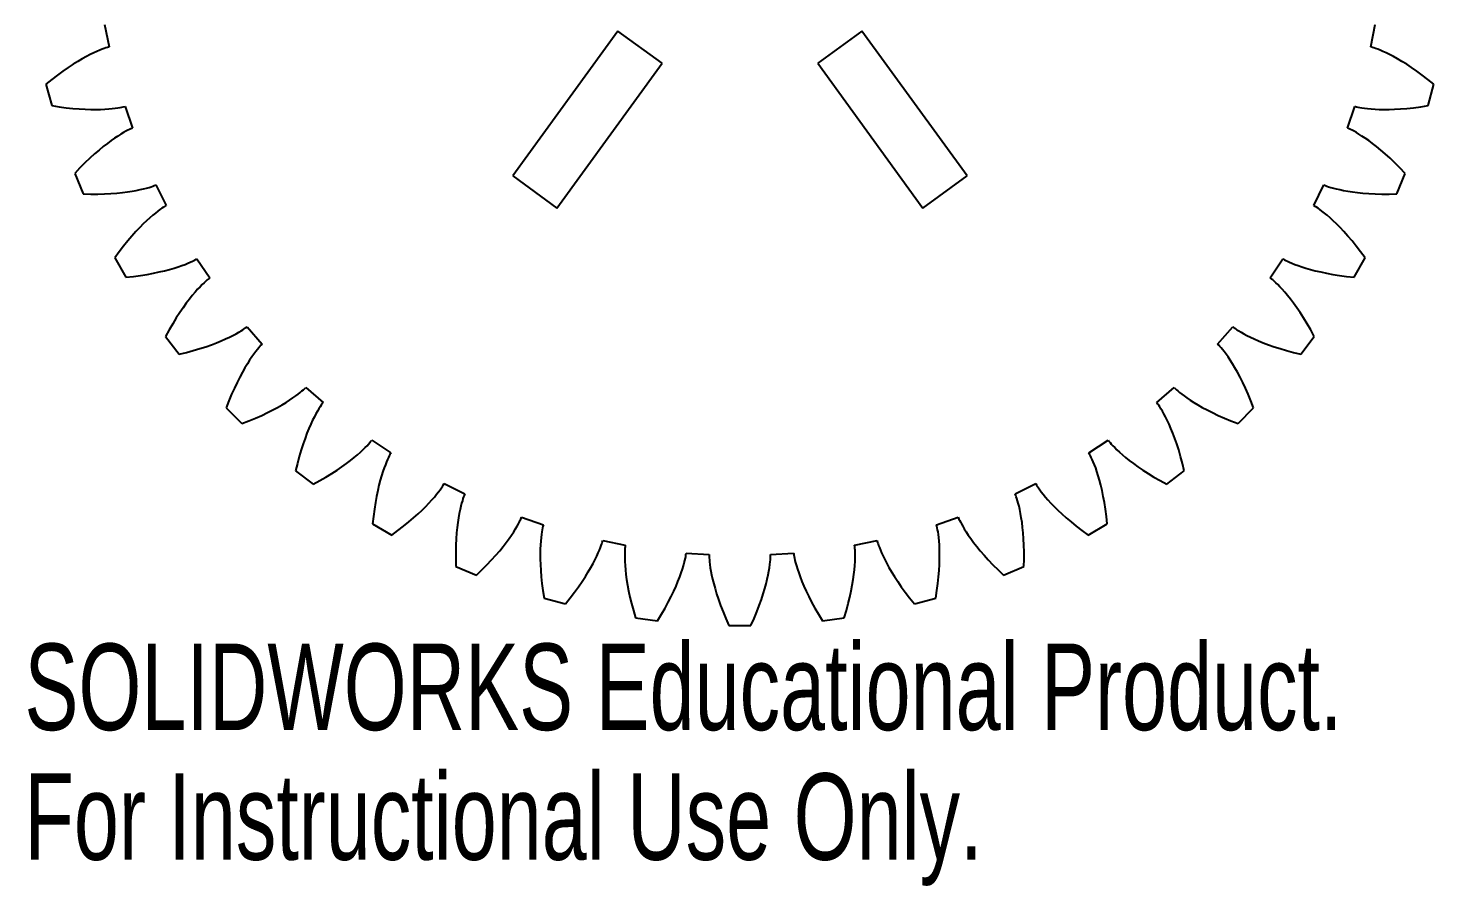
# Model space of a CAD drawing. Header units: millimetres. Extents: x -40 to 40, y -54.6 to 40.
# Drawn here: x -39.8 to 38.8, y -54.6 to -6.6 of the extents above; entities that cross this region are included whole.
import ezdxf

# ---------------------------------------------------------------- set-up
doc = ezdxf.new("R2010")
doc.units = ezdxf.units.MM
doc.styles.add('SLDTEXTSTYLE0', font='TXT', dxfattribs={"width": 0.7})

msp = doc.modelspace()

# ---------------------------------------------------------------- linework, layer by layer
at = {"color": 7, "linetype": 'Continuous', "lineweight": 25}
for p, q in [((-35.511, -6.408), (-35.26, -7.669)), ((-6.818, -6.789), (-12.696, -14.879)), ((-4.35, -8.582), (-6.818, -6.789)), ((6.818, -6.789), (4.35, -8.582)), ((12.696, -14.879), (6.818, -6.789)), ((35.26, -7.669), (35.511, -6.408)), ((-35.789, -7.852), (-35.947, -7.919)), ((-35.651, -7.797), (-35.789, -7.852)), ((-35.533, -7.753), (-35.651, -7.797)), ((-35.436, -7.72), (-35.533, -7.753)), ((-35.359, -7.696), (-35.436, -7.72)), ((-35.304, -7.68), (-35.359, -7.696)), ((-35.26, -7.669), (-35.304, -7.68)), ((35.359, -7.696), (35.26, -7.669)), ((35.436, -7.72), (35.359, -7.696)), ((35.533, -7.753), (35.436, -7.72)), ((35.651, -7.797), (35.533, -7.753)), ((35.789, -7.852), (35.651, -7.797)), ((35.947, -7.919), (35.789, -7.852)), ((-37.272, -8.639), (-37.549, -8.821)), ((-37.009, -8.477), (-37.272, -8.639)), ((-36.762, -8.332), (-37.009, -8.477)), ((-36.532, -8.205), (-36.762, -8.332)), ((-36.319, -8.095), (-36.532, -8.205)), ((-36.124, -8), (-36.319, -8.095)), ((-35.947, -7.919), (-36.124, -8)), ((-10.228, -16.672), (-4.35, -8.582)), ((4.35, -8.582), (10.228, -16.672)), ((36.124, -8), (35.947, -7.919)), ((36.319, -8.095), (36.124, -8)), ((36.532, -8.205), (36.319, -8.095)), ((36.762, -8.332), (36.532, -8.205)), ((37.009, -8.477), (36.762, -8.332)), ((37.272, -8.639), (37.009, -8.477)), ((37.549, -8.821), (37.272, -8.639)), ((-38.146, -9.244), (-38.463, -9.488)), ((-37.841, -9.022), (-38.146, -9.244)), ((-37.549, -8.821), (-37.841, -9.022)), ((37.841, -9.022), (37.549, -8.821)), ((38.146, -9.244), (37.841, -9.022)), ((38.463, -9.488), (38.146, -9.244)), ((-38.463, -9.488), (-38.792, -9.754)), ((-38.792, -9.754), (-38.472, -10.949)), ((38.792, -9.754), (38.463, -9.488)), ((38.472, -10.949), (38.792, -9.754)), ((-38.472, -10.949), (-38.054, -11.015)), ((-34.47, -11.015), (-34.37, -10.988)), ((-34.37, -10.988), (-33.957, -12.206)), ((33.957, -12.206), (34.37, -10.988)), ((34.37, -10.988), (34.414, -11.001)), ((34.414, -11.001), (34.47, -11.015)), ((38.054, -11.015), (38.472, -10.949)), ((-38.054, -11.015), (-37.658, -11.067)), ((-37.658, -11.067), (-37.282, -11.107)), ((-37.282, -11.107), (-36.929, -11.136)), ((-36.929, -11.136), (-36.598, -11.154)), ((-36.598, -11.154), (-36.289, -11.164)), ((-36.289, -11.164), (-36.003, -11.165)), ((-36.003, -11.165), (-35.74, -11.16)), ((-35.74, -11.16), (-35.501, -11.149)), ((-35.501, -11.149), (-35.284, -11.134)), ((-35.284, -11.134), (-35.09, -11.116)), ((-35.09, -11.116), (-34.92, -11.095)), ((-34.92, -11.095), (-34.773, -11.073)), ((-34.773, -11.073), (-34.649, -11.052)), ((-34.649, -11.052), (-34.548, -11.032)), ((-34.548, -11.032), (-34.47, -11.015)), ((34.47, -11.015), (34.548, -11.032)), ((34.548, -11.032), (34.649, -11.052)), ((34.649, -11.052), (34.773, -11.073)), ((34.773, -11.073), (34.92, -11.095)), ((34.92, -11.095), (35.09, -11.116)), ((35.09, -11.116), (35.284, -11.134)), ((35.284, -11.134), (35.501, -11.149)), ((35.501, -11.149), (35.74, -11.16)), ((35.74, -11.16), (36.003, -11.165)), ((36.003, -11.165), (36.289, -11.164)), ((36.289, -11.164), (36.598, -11.154)), ((36.598, -11.154), (36.929, -11.136)), ((36.929, -11.136), (37.282, -11.107)), ((37.282, -11.107), (37.658, -11.067)), ((37.658, -11.067), (38.054, -11.015)), ((-34.606, -12.543), (-34.771, -12.646)), ((-34.458, -12.456), (-34.606, -12.543)), ((-34.328, -12.383), (-34.458, -12.456)), ((-34.217, -12.325), (-34.328, -12.383)), ((-34.125, -12.279), (-34.217, -12.325)), ((-34.052, -12.246), (-34.125, -12.279)), ((-34, -12.223), (-34.052, -12.246)), ((-33.957, -12.206), (-34, -12.223)), ((34.052, -12.246), (33.957, -12.206)), ((34.125, -12.279), (34.052, -12.246)), ((34.217, -12.325), (34.125, -12.279)), ((34.328, -12.383), (34.217, -12.325)), ((34.458, -12.456), (34.328, -12.383)), ((34.606, -12.543), (34.458, -12.456)), ((34.771, -12.646), (34.606, -12.543)), ((-35.586, -13.235), (-35.825, -13.43)), ((-35.36, -13.06), (-35.586, -13.235)), ((-35.149, -12.904), (-35.36, -13.06)), ((-34.952, -12.766), (-35.149, -12.904)), ((-34.771, -12.646), (-34.952, -12.766)), ((34.952, -12.766), (34.771, -12.646)), ((35.149, -12.904), (34.952, -12.766)), ((35.36, -13.06), (35.149, -12.904)), ((35.586, -13.235), (35.36, -13.06)), ((35.825, -13.43), (35.586, -13.235)), ((-36.613, -14.144), (-36.896, -14.428)), ((-36.34, -13.884), (-36.613, -14.144)), ((-36.077, -13.646), (-36.34, -13.884)), ((-35.825, -13.43), (-36.077, -13.646)), ((36.077, -13.646), (35.825, -13.43)), ((36.34, -13.884), (36.077, -13.646)), ((36.613, -14.144), (36.34, -13.884)), ((36.896, -14.428), (36.613, -14.144)), ((-36.896, -14.428), (-37.187, -14.734)), ((-37.187, -14.734), (-36.714, -15.877)), ((-12.696, -14.879), (-10.228, -16.672)), ((10.228, -16.672), (12.696, -14.879)), ((36.714, -15.877), (37.187, -14.734)), ((37.187, -14.734), (36.896, -14.428)), ((-33.978, -15.73), (-33.742, -15.688)), ((-33.742, -15.688), (-33.529, -15.644)), ((-33.529, -15.644), (-33.339, -15.601)), ((-33.339, -15.601), (-33.173, -15.558)), ((-33.173, -15.558), (-33.03, -15.517)), ((-33.03, -15.517), (-32.91, -15.48)), ((-32.91, -15.48), (-32.813, -15.447)), ((-32.813, -15.447), (-32.737, -15.42)), ((-32.737, -15.42), (-32.642, -15.38)), ((-32.642, -15.38), (-32.073, -16.534)), ((32.073, -16.534), (32.642, -15.38)), ((32.642, -15.38), (32.684, -15.398)), ((32.684, -15.398), (32.737, -15.42)), ((32.737, -15.42), (32.813, -15.447)), ((32.813, -15.447), (32.91, -15.48)), ((32.91, -15.48), (33.03, -15.517)), ((33.03, -15.517), (33.173, -15.558)), ((33.173, -15.558), (33.339, -15.601)), ((33.339, -15.601), (33.529, -15.644)), ((33.529, -15.644), (33.742, -15.688)), ((33.742, -15.688), (33.978, -15.73)), ((-36.714, -15.877), (-36.291, -15.888)), ((-36.291, -15.888), (-35.891, -15.888)), ((-35.891, -15.888), (-35.514, -15.878)), ((-35.514, -15.878), (-35.16, -15.861)), ((-35.16, -15.861), (-34.829, -15.836)), ((-34.829, -15.836), (-34.522, -15.805)), ((-34.522, -15.805), (-34.238, -15.769)), ((-34.238, -15.769), (-33.978, -15.73)), ((33.978, -15.73), (34.238, -15.769)), ((34.238, -15.769), (34.522, -15.805)), ((34.522, -15.805), (34.829, -15.836)), ((34.829, -15.836), (35.16, -15.861)), ((35.16, -15.861), (35.514, -15.878)), ((35.514, -15.878), (35.891, -15.888)), ((35.891, -15.888), (36.291, -15.888)), ((36.291, -15.888), (36.714, -15.877)), ((-32.986, -17.219), (-33.164, -17.381)), ((-32.822, -17.077), (-32.986, -17.219)), ((-32.672, -16.953), (-32.822, -17.077)), ((-32.538, -16.847), (-32.672, -16.953)), ((-32.418, -16.758), (-32.538, -16.847)), ((-32.316, -16.686), (-32.418, -16.758)), ((-32.23, -16.628), (-32.316, -16.686)), ((-32.162, -16.585), (-32.23, -16.628)), ((-32.113, -16.556), (-32.162, -16.585)), ((-32.073, -16.534), (-32.113, -16.556)), ((32.162, -16.585), (32.073, -16.534)), ((32.23, -16.628), (32.162, -16.585)), ((32.316, -16.686), (32.23, -16.628)), ((32.418, -16.758), (32.316, -16.686)), ((32.538, -16.847), (32.418, -16.758)), ((32.672, -16.953), (32.538, -16.847)), ((32.822, -17.077), (32.672, -16.953)), ((32.986, -17.219), (32.822, -17.077)), ((33.164, -17.381), (32.986, -17.219)), ((-33.766, -17.991), (-33.987, -18.239)), ((-33.554, -17.767), (-33.766, -17.991)), ((-33.353, -17.563), (-33.554, -17.767)), ((-33.164, -17.381), (-33.353, -17.563)), ((33.353, -17.563), (33.164, -17.381)), ((33.554, -17.767), (33.353, -17.563)), ((33.766, -17.991), (33.554, -17.767)), ((33.987, -18.239), (33.766, -17.991)), ((-34.454, -18.802), (-34.697, -19.12)), ((-34.216, -18.509), (-34.454, -18.802)), ((-33.987, -18.239), (-34.216, -18.509)), ((34.216, -18.509), (33.987, -18.239)), ((34.454, -18.802), (34.216, -18.509)), ((34.697, -19.12), (34.454, -18.802)), ((-34.697, -19.12), (-34.946, -19.462)), ((-34.946, -19.462), (-34.328, -20.533)), ((-30.722, -19.696), (-30.608, -19.643)), ((-30.608, -19.643), (-30.516, -19.598)), ((-30.516, -19.598), (-30.445, -19.561)), ((-30.445, -19.561), (-30.355, -19.509)), ((-30.355, -19.509), (-29.641, -20.579)), ((29.641, -20.579), (30.355, -19.509)), ((30.355, -19.509), (30.395, -19.533)), ((30.395, -19.533), (30.445, -19.561)), ((30.445, -19.561), (30.516, -19.598)), ((30.516, -19.598), (30.608, -19.643)), ((30.608, -19.643), (30.722, -19.696)), ((34.328, -20.533), (34.946, -19.462)), ((34.946, -19.462), (34.697, -19.12)), ((-33.51, -20.436), (-33.137, -20.378)), ((-33.137, -20.378), (-32.789, -20.314)), ((-32.789, -20.314), (-32.464, -20.246)), ((-32.464, -20.246), (-32.163, -20.176)), ((-32.163, -20.176), (-31.887, -20.103)), ((-31.887, -20.103), (-31.634, -20.03)), ((-31.634, -20.03), (-31.405, -19.958)), ((-31.405, -19.958), (-31.2, -19.887)), ((-31.2, -19.887), (-31.018, -19.819)), ((-31.018, -19.819), (-30.859, -19.755)), ((-30.859, -19.755), (-30.722, -19.696)), ((30.722, -19.696), (30.859, -19.755)), ((30.859, -19.755), (31.018, -19.819)), ((31.018, -19.819), (31.2, -19.887)), ((31.2, -19.887), (31.405, -19.958)), ((31.405, -19.958), (31.634, -20.03)), ((31.634, -20.03), (31.887, -20.103)), ((31.887, -20.103), (32.163, -20.176)), ((32.163, -20.176), (32.464, -20.246)), ((32.464, -20.246), (32.789, -20.314)), ((32.789, -20.314), (33.137, -20.378)), ((33.137, -20.378), (33.51, -20.436)), ((-34.328, -20.533), (-33.907, -20.489)), ((-33.907, -20.489), (-33.51, -20.436)), ((-30.313, -21.215), (-30.457, -21.377)), ((-30.18, -21.072), (-30.313, -21.215)), ((-30.06, -20.95), (-30.18, -21.072)), ((-29.954, -20.846), (-30.06, -20.95)), ((-29.861, -20.761), (-29.954, -20.846)), ((-29.784, -20.693), (-29.861, -20.761)), ((-29.722, -20.642), (-29.784, -20.693)), ((-29.678, -20.606), (-29.722, -20.642)), ((-29.641, -20.579), (-29.678, -20.606)), ((29.722, -20.642), (29.641, -20.579)), ((29.784, -20.693), (29.722, -20.642)), ((29.861, -20.761), (29.784, -20.693)), ((29.954, -20.846), (29.861, -20.761)), ((30.06, -20.95), (29.954, -20.846)), ((30.18, -21.072), (30.06, -20.95)), ((30.313, -21.215), (30.18, -21.072)), ((30.457, -21.377), (30.313, -21.215)), ((33.51, -20.436), (33.907, -20.489)), ((33.907, -20.489), (34.328, -20.533)), ((-30.948, -21.994), (-31.129, -22.245)), ((-30.775, -21.767), (-30.948, -21.994)), ((-30.611, -21.561), (-30.775, -21.767)), ((-30.457, -21.377), (-30.611, -21.561)), ((30.611, -21.561), (30.457, -21.377)), ((30.775, -21.767), (30.611, -21.561)), ((30.948, -21.994), (30.775, -21.767)), ((31.129, -22.245), (30.948, -21.994)), ((-31.316, -22.519), (-31.508, -22.817)), ((-31.129, -22.245), (-31.316, -22.519)), ((31.316, -22.519), (31.129, -22.245)), ((31.508, -22.817), (31.316, -22.519)), ((-31.905, -23.485), (-32.107, -23.857)), ((-31.705, -23.139), (-31.905, -23.485)), ((-31.508, -22.817), (-31.705, -23.139)), ((-28.016, -23.614), (-27.888, -23.538)), ((-27.888, -23.538), (-27.782, -23.47)), ((-27.782, -23.47), (-27.696, -23.413)), ((-27.696, -23.413), (-27.631, -23.367)), ((-27.631, -23.367), (-27.549, -23.305)), ((-27.549, -23.305), (-26.701, -24.272)), ((26.701, -24.272), (27.549, -23.305)), ((27.549, -23.305), (27.585, -23.333)), ((27.585, -23.333), (27.631, -23.367)), ((27.631, -23.367), (27.696, -23.413)), ((27.696, -23.413), (27.782, -23.47)), ((27.782, -23.47), (27.888, -23.538)), ((27.888, -23.538), (28.016, -23.614)), ((31.705, -23.139), (31.508, -22.817)), ((31.905, -23.485), (31.705, -23.139)), ((32.107, -23.857), (31.905, -23.485)), ((-32.107, -23.857), (-31.354, -24.838)), ((-29.857, -24.42), (-29.544, -24.311)), ((-29.544, -24.311), (-29.255, -24.201)), ((-29.255, -24.201), (-28.99, -24.093)), ((-28.99, -24.093), (-28.749, -23.988)), ((-28.749, -23.988), (-28.532, -23.886)), ((-28.532, -23.886), (-28.337, -23.789)), ((-28.337, -23.789), (-28.166, -23.698)), ((-28.166, -23.698), (-28.016, -23.614)), ((-26.774, -24.345), (-26.828, -24.403)), ((-26.701, -24.272), (-26.774, -24.345)), ((26.774, -24.345), (26.701, -24.272)), ((26.828, -24.403), (26.774, -24.345)), ((28.016, -23.614), (28.166, -23.698)), ((28.166, -23.698), (28.337, -23.789)), ((28.337, -23.789), (28.532, -23.886)), ((28.532, -23.886), (28.749, -23.988)), ((28.749, -23.988), (28.99, -24.093)), ((28.99, -24.093), (29.255, -24.201)), ((29.255, -24.201), (29.544, -24.311)), ((29.544, -24.311), (29.857, -24.42)), ((31.354, -24.838), (32.107, -23.857)), ((-31.354, -24.838), (-30.943, -24.739)), ((-30.943, -24.739), (-30.556, -24.636)), ((-30.556, -24.636), (-30.194, -24.529)), ((-30.194, -24.529), (-29.857, -24.42)), ((-27.284, -24.99), (-27.406, -25.17)), ((-27.172, -24.831), (-27.284, -24.99)), ((-27.069, -24.694), (-27.172, -24.831)), ((-26.976, -24.578), (-27.069, -24.694)), ((-26.896, -24.481), (-26.976, -24.578)), ((-26.828, -24.403), (-26.896, -24.481)), ((26.896, -24.481), (26.828, -24.403)), ((26.976, -24.578), (26.896, -24.481)), ((27.069, -24.694), (26.976, -24.578)), ((27.172, -24.831), (27.069, -24.694)), ((27.284, -24.99), (27.172, -24.831)), ((27.406, -25.17), (27.284, -24.99)), ((29.857, -24.42), (30.194, -24.529)), ((30.194, -24.529), (30.556, -24.636)), ((30.556, -24.636), (30.943, -24.739)), ((30.943, -24.739), (31.354, -24.838)), ((-27.813, -25.846), (-27.959, -26.118)), ((-27.671, -25.597), (-27.813, -25.846)), ((-27.535, -25.372), (-27.671, -25.597)), ((-27.406, -25.17), (-27.535, -25.372)), ((27.535, -25.372), (27.406, -25.17)), ((27.671, -25.597), (27.535, -25.372)), ((27.813, -25.846), (27.671, -25.597)), ((27.959, -26.118), (27.813, -25.846)), ((-28.108, -26.414), (-28.26, -26.734)), ((-27.959, -26.118), (-28.108, -26.414)), ((-24.345, -26.774), (-24.272, -26.701)), ((-24.272, -26.701), (-23.305, -27.549)), ((23.305, -27.549), (24.272, -26.701)), ((24.272, -26.701), (24.345, -26.774)), ((28.108, -26.414), (27.959, -26.118)), ((28.26, -26.734), (28.108, -26.414)), ((-28.566, -27.449), (-28.718, -27.844)), ((-28.413, -27.079), (-28.566, -27.449)), ((-28.26, -26.734), (-28.413, -27.079)), ((-25.372, -27.535), (-25.17, -27.406)), ((-25.17, -27.406), (-24.99, -27.284)), ((-24.99, -27.284), (-24.831, -27.172)), ((-24.831, -27.172), (-24.694, -27.069)), ((-24.694, -27.069), (-24.578, -26.976)), ((-24.578, -26.976), (-24.481, -26.896)), ((-24.481, -26.896), (-24.403, -26.828)), ((-24.403, -26.828), (-24.345, -26.774)), ((24.345, -26.774), (24.403, -26.828)), ((24.403, -26.828), (24.481, -26.896)), ((24.481, -26.896), (24.578, -26.976)), ((24.578, -26.976), (24.694, -27.069)), ((24.694, -27.069), (24.831, -27.172)), ((24.831, -27.172), (24.99, -27.284)), ((24.99, -27.284), (25.17, -27.406)), ((25.17, -27.406), (25.372, -27.535)), ((28.413, -27.079), (28.26, -26.734)), ((28.566, -27.449), (28.413, -27.079)), ((28.718, -27.844), (28.566, -27.449)), ((-28.718, -27.844), (-27.844, -28.718)), ((-27.079, -28.413), (-26.734, -28.26)), ((-26.734, -28.26), (-26.414, -28.108)), ((-26.414, -28.108), (-26.118, -27.959)), ((-26.118, -27.959), (-25.846, -27.813)), ((-25.846, -27.813), (-25.597, -27.671)), ((-25.597, -27.671), (-25.372, -27.535)), ((-23.698, -28.166), (-23.789, -28.337)), ((-23.614, -28.016), (-23.698, -28.166)), ((-23.538, -27.888), (-23.614, -28.016)), ((-23.47, -27.782), (-23.538, -27.888)), ((-23.413, -27.696), (-23.47, -27.782)), ((-23.367, -27.631), (-23.413, -27.696)), ((-23.333, -27.585), (-23.367, -27.631)), ((-23.305, -27.549), (-23.333, -27.585)), ((23.367, -27.631), (23.305, -27.549)), ((23.413, -27.696), (23.367, -27.631)), ((23.47, -27.782), (23.413, -27.696)), ((23.538, -27.888), (23.47, -27.782)), ((23.614, -28.016), (23.538, -27.888)), ((23.698, -28.166), (23.614, -28.016)), ((23.789, -28.337), (23.698, -28.166)), ((25.372, -27.535), (25.597, -27.671)), ((25.597, -27.671), (25.846, -27.813)), ((25.846, -27.813), (26.118, -27.959)), ((26.118, -27.959), (26.414, -28.108)), ((26.414, -28.108), (26.734, -28.26)), ((26.734, -28.26), (27.079, -28.413)), ((27.844, -28.718), (28.718, -27.844)), ((-27.844, -28.718), (-27.449, -28.566)), ((-27.449, -28.566), (-27.079, -28.413)), ((-24.093, -28.99), (-24.201, -29.255)), ((-23.988, -28.749), (-24.093, -28.99)), ((-23.886, -28.532), (-23.988, -28.749)), ((-23.789, -28.337), (-23.886, -28.532)), ((23.886, -28.532), (23.789, -28.337)), ((23.988, -28.749), (23.886, -28.532)), ((24.093, -28.99), (23.988, -28.749)), ((24.201, -29.255), (24.093, -28.99)), ((27.079, -28.413), (27.449, -28.566)), ((27.449, -28.566), (27.844, -28.718)), ((-24.42, -29.857), (-24.529, -30.194)), ((-24.311, -29.544), (-24.42, -29.857)), ((-24.201, -29.255), (-24.311, -29.544)), ((-20.846, -29.954), (-20.761, -29.861)), ((-20.761, -29.861), (-20.693, -29.784)), ((-20.693, -29.784), (-20.642, -29.722)), ((-20.642, -29.722), (-20.579, -29.641)), ((-20.579, -29.641), (-19.509, -30.355)), ((19.509, -30.355), (20.579, -29.641)), ((20.579, -29.641), (20.606, -29.678)), ((20.606, -29.678), (20.642, -29.722)), ((20.642, -29.722), (20.693, -29.784)), ((20.693, -29.784), (20.761, -29.861)), ((20.761, -29.861), (20.846, -29.954)), ((24.311, -29.544), (24.201, -29.255)), ((24.42, -29.857), (24.311, -29.544)), ((24.529, -30.194), (24.42, -29.857)), ((-24.636, -30.556), (-24.739, -30.943)), ((-24.529, -30.194), (-24.636, -30.556)), ((-21.767, -30.775), (-21.561, -30.611)), ((-21.561, -30.611), (-21.377, -30.457)), ((-21.377, -30.457), (-21.215, -30.313)), ((-21.215, -30.313), (-21.072, -30.18)), ((-21.072, -30.18), (-20.95, -30.06)), ((-20.95, -30.06), (-20.846, -29.954)), ((-19.643, -30.608), (-19.696, -30.722)), ((-19.598, -30.516), (-19.643, -30.608)), ((-19.561, -30.445), (-19.598, -30.516)), ((-19.533, -30.395), (-19.561, -30.445)), ((-19.509, -30.355), (-19.533, -30.395)), ((19.561, -30.445), (19.509, -30.355)), ((19.598, -30.516), (19.561, -30.445)), ((19.643, -30.608), (19.598, -30.516)), ((19.696, -30.722), (19.643, -30.608)), ((20.846, -29.954), (20.95, -30.06)), ((20.95, -30.06), (21.072, -30.18)), ((21.072, -30.18), (21.215, -30.313)), ((21.215, -30.313), (21.377, -30.457)), ((21.377, -30.457), (21.561, -30.611)), ((21.561, -30.611), (21.767, -30.775)), ((24.636, -30.556), (24.529, -30.194)), ((24.739, -30.943), (24.636, -30.556)), ((-24.739, -30.943), (-24.838, -31.354)), ((-24.838, -31.354), (-23.857, -32.107)), ((-22.817, -31.508), (-22.519, -31.316)), ((-22.519, -31.316), (-22.245, -31.129)), ((-22.245, -31.129), (-21.994, -30.948)), ((-21.994, -30.948), (-21.767, -30.775)), ((-19.958, -31.405), (-20.03, -31.634)), ((-19.887, -31.2), (-19.958, -31.405)), ((-19.819, -31.018), (-19.887, -31.2)), ((-19.755, -30.859), (-19.819, -31.018)), ((-19.696, -30.722), (-19.755, -30.859)), ((19.755, -30.859), (19.696, -30.722)), ((19.819, -31.018), (19.755, -30.859)), ((19.887, -31.2), (19.819, -31.018)), ((19.958, -31.405), (19.887, -31.2)), ((20.03, -31.634), (19.958, -31.405)), ((21.767, -30.775), (21.994, -30.948)), ((21.994, -30.948), (22.245, -31.129)), ((22.245, -31.129), (22.519, -31.316)), ((22.519, -31.316), (22.817, -31.508)), ((23.857, -32.107), (24.838, -31.354)), ((24.838, -31.354), (24.739, -30.943)), ((-23.857, -32.107), (-23.485, -31.905)), ((-23.485, -31.905), (-23.139, -31.705)), ((-23.139, -31.705), (-22.817, -31.508)), ((-20.176, -32.163), (-20.246, -32.464)), ((-20.103, -31.887), (-20.176, -32.163)), ((-20.03, -31.634), (-20.103, -31.887)), ((-16.628, -32.23), (-16.585, -32.162)), ((-16.585, -32.162), (-16.534, -32.073)), ((-16.534, -32.073), (-15.38, -32.642)), ((15.38, -32.642), (16.534, -32.073)), ((16.534, -32.073), (16.556, -32.113)), ((16.556, -32.113), (16.585, -32.162)), ((16.585, -32.162), (16.628, -32.23)), ((20.103, -31.887), (20.03, -31.634)), ((20.176, -32.163), (20.103, -31.887)), ((20.246, -32.464), (20.176, -32.163)), ((22.817, -31.508), (23.139, -31.705)), ((23.139, -31.705), (23.485, -31.905)), ((23.485, -31.905), (23.857, -32.107)), ((-20.314, -32.789), (-20.378, -33.137)), ((-20.246, -32.464), (-20.314, -32.789)), ((-17.381, -33.164), (-17.219, -32.986)), ((-17.219, -32.986), (-17.077, -32.822)), ((-17.077, -32.822), (-16.953, -32.672)), ((-16.953, -32.672), (-16.847, -32.538)), ((-16.847, -32.538), (-16.758, -32.418)), ((-16.758, -32.418), (-16.686, -32.316)), ((-16.686, -32.316), (-16.628, -32.23)), ((-15.48, -32.91), (-15.517, -33.03)), ((-15.447, -32.813), (-15.48, -32.91)), ((-15.42, -32.737), (-15.447, -32.813)), ((-15.398, -32.684), (-15.42, -32.737)), ((-15.38, -32.642), (-15.398, -32.684)), ((15.42, -32.737), (15.38, -32.642)), ((15.447, -32.813), (15.42, -32.737)), ((15.48, -32.91), (15.447, -32.813)), ((15.517, -33.03), (15.48, -32.91)), ((16.628, -32.23), (16.686, -32.316)), ((16.686, -32.316), (16.758, -32.418)), ((16.758, -32.418), (16.847, -32.538)), ((16.847, -32.538), (16.953, -32.672)), ((16.953, -32.672), (17.077, -32.822)), ((17.077, -32.822), (17.219, -32.986)), ((17.219, -32.986), (17.381, -33.164)), ((20.314, -32.789), (20.246, -32.464)), ((20.378, -33.137), (20.314, -32.789)), ((-20.436, -33.51), (-20.489, -33.907)), ((-20.378, -33.137), (-20.436, -33.51)), ((-18.239, -33.987), (-17.991, -33.766)), ((-17.991, -33.766), (-17.767, -33.554)), ((-17.767, -33.554), (-17.563, -33.353)), ((-17.563, -33.353), (-17.381, -33.164)), ((-15.688, -33.742), (-15.73, -33.978)), ((-15.644, -33.529), (-15.688, -33.742)), ((-15.601, -33.339), (-15.644, -33.529)), ((-15.558, -33.173), (-15.601, -33.339)), ((-15.517, -33.03), (-15.558, -33.173)), ((15.558, -33.173), (15.517, -33.03)), ((15.601, -33.339), (15.558, -33.173)), ((15.644, -33.529), (15.601, -33.339)), ((15.688, -33.742), (15.644, -33.529)), ((15.73, -33.978), (15.688, -33.742)), ((17.381, -33.164), (17.563, -33.353)), ((17.563, -33.353), (17.767, -33.554)), ((17.767, -33.554), (17.991, -33.766)), ((17.991, -33.766), (18.239, -33.987)), ((20.436, -33.51), (20.378, -33.137)), ((20.489, -33.907), (20.436, -33.51)), ((-20.489, -33.907), (-20.533, -34.328)), ((-20.533, -34.328), (-19.462, -34.946)), ((-19.12, -34.697), (-18.802, -34.454)), ((-18.802, -34.454), (-18.509, -34.216)), ((-18.509, -34.216), (-18.239, -33.987)), ((-15.805, -34.522), (-15.836, -34.829)), ((-15.769, -34.238), (-15.805, -34.522)), ((-15.73, -33.978), (-15.769, -34.238)), ((-12.543, -34.606), (-12.456, -34.458)), ((-12.456, -34.458), (-12.383, -34.328)), ((-12.383, -34.328), (-12.325, -34.217)), ((-12.325, -34.217), (-12.279, -34.125)), ((-12.279, -34.125), (-12.246, -34.052)), ((-12.246, -34.052), (-12.206, -33.957)), ((-12.206, -33.957), (-10.988, -34.37)), ((-11.032, -34.548), (-11.052, -34.649)), ((-11.015, -34.47), (-11.032, -34.548)), ((-11.001, -34.414), (-11.015, -34.47)), ((-10.988, -34.37), (-11.001, -34.414)), ((10.988, -34.37), (12.206, -33.957)), ((11.015, -34.47), (10.988, -34.37)), ((11.032, -34.548), (11.015, -34.47)), ((11.052, -34.649), (11.032, -34.548)), ((12.206, -33.957), (12.223, -34)), ((12.223, -34), (12.246, -34.052)), ((12.246, -34.052), (12.279, -34.125)), ((12.279, -34.125), (12.325, -34.217)), ((12.325, -34.217), (12.383, -34.328)), ((12.383, -34.328), (12.456, -34.458)), ((12.456, -34.458), (12.543, -34.606)), ((15.769, -34.238), (15.73, -33.978)), ((15.805, -34.522), (15.769, -34.238)), ((15.836, -34.829), (15.805, -34.522)), ((18.239, -33.987), (18.509, -34.216)), ((18.509, -34.216), (18.802, -34.454)), ((18.802, -34.454), (19.12, -34.697)), ((19.462, -34.946), (20.533, -34.328)), ((20.533, -34.328), (20.489, -33.907)), ((-19.462, -34.946), (-19.12, -34.697)), ((-15.861, -35.16), (-15.878, -35.514)), ((-15.836, -34.829), (-15.861, -35.16)), ((-13.235, -35.586), (-13.06, -35.36)), ((-13.06, -35.36), (-12.904, -35.149)), ((-12.904, -35.149), (-12.766, -34.952)), ((-12.766, -34.952), (-12.646, -34.771)), ((-12.646, -34.771), (-12.543, -34.606)), ((-11.134, -35.284), (-11.149, -35.501)), ((-11.116, -35.09), (-11.134, -35.284)), ((-11.095, -34.92), (-11.116, -35.09)), ((-11.073, -34.773), (-11.095, -34.92)), ((-11.052, -34.649), (-11.073, -34.773)), ((-7.72, -35.436), (-7.696, -35.359)), ((-7.696, -35.359), (-7.669, -35.26)), ((-7.669, -35.26), (-6.408, -35.511)), ((6.408, -35.511), (7.669, -35.26)), ((7.669, -35.26), (7.68, -35.304)), ((7.68, -35.304), (7.696, -35.359)), ((7.696, -35.359), (7.72, -35.436)), ((11.073, -34.773), (11.052, -34.649)), ((11.095, -34.92), (11.073, -34.773)), ((11.116, -35.09), (11.095, -34.92)), ((11.134, -35.284), (11.116, -35.09)), ((11.149, -35.501), (11.134, -35.284)), ((12.543, -34.606), (12.646, -34.771)), ((12.646, -34.771), (12.766, -34.952)), ((12.766, -34.952), (12.904, -35.149)), ((12.904, -35.149), (13.06, -35.36)), ((13.06, -35.36), (13.235, -35.586)), ((15.861, -35.16), (15.836, -34.829)), ((15.878, -35.514), (15.861, -35.16)), ((19.12, -34.697), (19.462, -34.946)), ((-15.878, -35.514), (-15.888, -35.891)), ((-15.888, -35.891), (-15.888, -36.291)), ((-13.884, -36.34), (-13.646, -36.077)), ((-13.646, -36.077), (-13.43, -35.825)), ((-13.43, -35.825), (-13.235, -35.586)), ((-11.16, -35.74), (-11.165, -36.003)), ((-11.165, -36.003), (-11.164, -36.289)), ((-11.149, -35.501), (-11.16, -35.74)), ((-8.095, -36.319), (-8, -36.124)), ((-8, -36.124), (-7.919, -35.947)), ((-7.919, -35.947), (-7.852, -35.789)), ((-7.852, -35.789), (-7.797, -35.651)), ((-7.797, -35.651), (-7.753, -35.533)), ((-7.753, -35.533), (-7.72, -35.436)), ((-6.44, -35.921), (-6.442, -36.069)), ((-6.442, -36.069), (-6.44, -36.241)), ((-6.435, -35.795), (-6.44, -35.921)), ((-6.428, -35.692), (-6.435, -35.795)), ((-6.421, -35.613), (-6.428, -35.692)), ((-6.415, -35.556), (-6.421, -35.613)), ((-6.408, -35.511), (-6.415, -35.556)), ((-3.049, -36.241), (-3.029, -36.14)), ((-3.029, -36.14), (-3.015, -36.061)), ((-3.015, -36.061), (-3.001, -35.959)), ((-3.001, -35.959), (-1.718, -36.043)), ((-1.718, -36.043), (-1.719, -36.089)), ((-1.719, -36.089), (-1.718, -36.146)), ((-1.718, -36.146), (-1.714, -36.226)), ((1.714, -36.226), (1.718, -36.146)), ((1.718, -36.043), (3.001, -35.959)), ((1.718, -36.146), (1.718, -36.043)), ((3.001, -35.959), (3.007, -36.005)), ((3.007, -36.005), (3.015, -36.061)), ((3.015, -36.061), (3.029, -36.14)), ((3.029, -36.14), (3.049, -36.241)), ((6.421, -35.613), (6.408, -35.511)), ((6.428, -35.692), (6.421, -35.613)), ((6.435, -35.795), (6.428, -35.692)), ((6.44, -35.921), (6.435, -35.795)), ((6.442, -36.069), (6.44, -35.921)), ((6.44, -36.241), (6.442, -36.069)), ((7.72, -35.436), (7.753, -35.533)), ((7.753, -35.533), (7.797, -35.651)), ((7.797, -35.651), (7.852, -35.789)), ((7.852, -35.789), (7.919, -35.947)), ((7.919, -35.947), (8, -36.124)), ((8, -36.124), (8.095, -36.319)), ((11.16, -35.74), (11.149, -35.501)), ((11.165, -36.003), (11.16, -35.74)), ((11.164, -36.289), (11.165, -36.003)), ((13.235, -35.586), (13.43, -35.825)), ((13.43, -35.825), (13.646, -36.077)), ((13.646, -36.077), (13.884, -36.34)), ((15.888, -35.891), (15.878, -35.514)), ((15.888, -36.291), (15.888, -35.891)), ((-15.888, -36.291), (-15.877, -36.714)), ((-15.877, -36.714), (-14.734, -37.187)), ((-14.734, -37.187), (-14.428, -36.896)), ((-14.428, -36.896), (-14.144, -36.613)), ((-14.144, -36.613), (-13.884, -36.34)), ((-11.164, -36.289), (-11.154, -36.598)), ((-11.154, -36.598), (-11.136, -36.929)), ((-11.136, -36.929), (-11.107, -37.282)), ((-8.477, -37.009), (-8.332, -36.762)), ((-8.332, -36.762), (-8.205, -36.532)), ((-8.205, -36.532), (-8.095, -36.319)), ((-6.44, -36.241), (-6.433, -36.435)), ((-6.433, -36.435), (-6.42, -36.652)), ((-6.42, -36.652), (-6.399, -36.891)), ((-6.399, -36.891), (-6.37, -37.153)), ((-3.285, -37.065), (-3.216, -36.859)), ((-3.216, -36.859), (-3.159, -36.673)), ((-3.159, -36.673), (-3.113, -36.508)), ((-3.113, -36.508), (-3.077, -36.364)), ((-3.077, -36.364), (-3.049, -36.241)), ((-1.714, -36.226), (-1.708, -36.329)), ((-1.708, -36.329), (-1.696, -36.454)), ((-1.696, -36.454), (-1.679, -36.602)), ((-1.679, -36.602), (-1.655, -36.772)), ((-1.655, -36.772), (-1.623, -36.963)), ((1.623, -36.963), (1.655, -36.772)), ((1.655, -36.772), (1.679, -36.602)), ((1.679, -36.602), (1.696, -36.454)), ((1.696, -36.454), (1.708, -36.329)), ((1.708, -36.329), (1.714, -36.226)), ((3.049, -36.241), (3.077, -36.364)), ((3.077, -36.364), (3.113, -36.508)), ((3.113, -36.508), (3.159, -36.673)), ((3.159, -36.673), (3.216, -36.859)), ((3.216, -36.859), (3.285, -37.065)), ((6.37, -37.153), (6.399, -36.891)), ((6.399, -36.891), (6.42, -36.652)), ((6.42, -36.652), (6.433, -36.435)), ((6.433, -36.435), (6.44, -36.241)), ((8.095, -36.319), (8.205, -36.532)), ((8.205, -36.532), (8.332, -36.762)), ((8.332, -36.762), (8.477, -37.009)), ((11.107, -37.282), (11.136, -36.929)), ((11.136, -36.929), (11.154, -36.598)), ((11.154, -36.598), (11.164, -36.289)), ((13.884, -36.34), (14.144, -36.613)), ((14.144, -36.613), (14.428, -36.896)), ((14.428, -36.896), (14.734, -37.187)), ((14.734, -37.187), (15.877, -36.714)), ((15.877, -36.714), (15.888, -36.291)), ((-11.107, -37.282), (-11.067, -37.658)), ((-11.067, -37.658), (-11.015, -38.054)), ((-9.022, -37.841), (-8.821, -37.549)), ((-8.821, -37.549), (-8.639, -37.272)), ((-8.639, -37.272), (-8.477, -37.009)), ((-6.37, -37.153), (-6.331, -37.436)), ((-6.331, -37.436), (-6.282, -37.741)), ((-3.573, -37.799), (-3.463, -37.536)), ((-3.463, -37.536), (-3.367, -37.291)), ((-3.367, -37.291), (-3.285, -37.065)), ((-1.623, -36.963), (-1.581, -37.177)), ((-1.581, -37.177), (-1.529, -37.411)), ((-1.529, -37.411), (-1.466, -37.666)), ((-1.466, -37.666), (-1.391, -37.942)), ((1.391, -37.942), (1.466, -37.666)), ((1.466, -37.666), (1.529, -37.411)), ((1.529, -37.411), (1.581, -37.177)), ((1.581, -37.177), (1.623, -36.963)), ((3.285, -37.065), (3.367, -37.291)), ((3.367, -37.291), (3.463, -37.536)), ((3.463, -37.536), (3.573, -37.799)), ((6.282, -37.741), (6.331, -37.436)), ((6.331, -37.436), (6.37, -37.153)), ((8.477, -37.009), (8.639, -37.272)), ((8.639, -37.272), (8.821, -37.549)), ((8.821, -37.549), (9.022, -37.841)), ((11.015, -38.054), (11.067, -37.658)), ((11.067, -37.658), (11.107, -37.282)), ((-11.015, -38.054), (-10.949, -38.472)), ((-10.949, -38.472), (-9.754, -38.792)), ((-9.754, -38.792), (-9.488, -38.463)), ((-9.488, -38.463), (-9.244, -38.146)), ((-9.244, -38.146), (-9.022, -37.841)), ((-6.282, -37.741), (-6.22, -38.067)), ((-6.22, -38.067), (-6.146, -38.413)), ((-6.146, -38.413), (-6.057, -38.78)), ((-4.006, -38.695), (-3.844, -38.379)), ((-3.844, -38.379), (-3.7, -38.081)), ((-3.7, -38.081), (-3.573, -37.799)), ((-1.391, -37.942), (-1.302, -38.238)), ((-1.302, -38.238), (-1.198, -38.553)), ((1.198, -38.553), (1.302, -38.238)), ((1.302, -38.238), (1.391, -37.942)), ((3.573, -37.799), (3.7, -38.081)), ((3.7, -38.081), (3.844, -38.379)), ((3.844, -38.379), (4.006, -38.695)), ((6.057, -38.78), (6.146, -38.413)), ((6.146, -38.413), (6.22, -38.067)), ((6.22, -38.067), (6.282, -37.741)), ((9.022, -37.841), (9.244, -38.146)), ((9.244, -38.146), (9.488, -38.463)), ((9.488, -38.463), (9.754, -38.792)), ((9.754, -38.792), (10.949, -38.472)), ((10.949, -38.472), (11.015, -38.054)), ((-6.057, -38.78), (-5.953, -39.167)), ((-5.953, -39.167), (-5.833, -39.572)), ((-4.387, -39.373), (-4.186, -39.026)), ((-4.186, -39.026), (-4.006, -38.695)), ((-1.198, -38.553), (-1.079, -38.887)), ((-1.079, -38.887), (-0.943, -39.239)), ((-0.943, -39.239), (-0.79, -39.609)), ((0.79, -39.609), (0.943, -39.239)), ((0.943, -39.239), (1.079, -38.887)), ((1.079, -38.887), (1.198, -38.553)), ((4.006, -38.695), (4.186, -39.026)), ((4.186, -39.026), (4.387, -39.373)), ((5.833, -39.572), (5.953, -39.167)), ((5.953, -39.167), (6.057, -38.78)), ((-5.833, -39.572), (-4.607, -39.734)), ((-4.607, -39.734), (-4.387, -39.373)), ((-0.79, -39.609), (-0.618, -39.995)), ((-0.618, -39.995), (0.618, -39.995)), ((0.618, -39.995), (0.79, -39.609)), ((4.387, -39.373), (4.607, -39.734)), ((4.607, -39.734), (5.833, -39.572))]:
    msp.add_line(p, q, dxfattribs=at)

# ---------------------------------------------------------------- texts
at = {"color": 7, "linetype": 'Continuous', "char_height": 4.83362, "attachment_point": 1, "style": 'SLDTEXTSTYLE0'}
for s, insert in [('SOLIDWORKS Educational Product.', (-39.995, -41.015)), ('For Instructional Use Only.', (-39.995, -48.265))]:
    msp.add_mtext(s, dxfattribs=dict(at, insert=insert))

doc.saveas('drawing.dxf')
